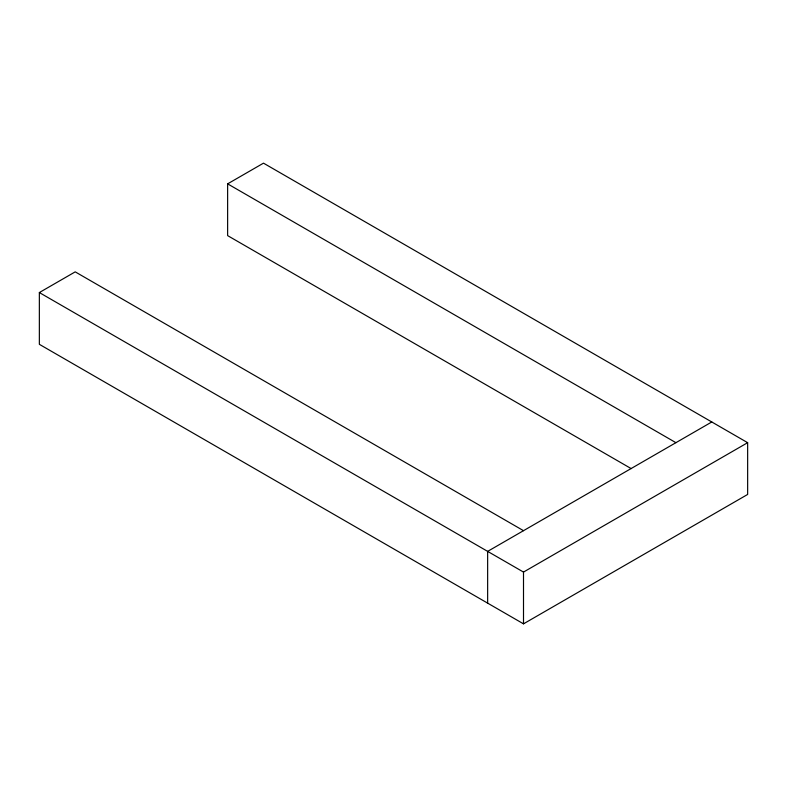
<?xml version="1.0" encoding="UTF-8"?>
<svg xmlns="http://www.w3.org/2000/svg" width="787" height="787" viewBox="0 0 787 787"><rect width="100%" height="100%" fill="white"/><g stroke="black" fill="none" stroke-linecap="round" stroke-linejoin="round"><path stroke-width="1.18" d="M631.204 468.619L227.63 235.618L227.63 183.853L263.497 163.155L747.65 442.678L747.65 494.443L523.503 623.845L39.35 344.322L39.35 292.557L75.218 271.859L523.503 530.674M711.782 421.97L487.645 551.382L487.645 603.147M39.35 292.557L523.503 572.08L747.65 442.678M227.63 183.853L675.925 442.678M523.503 572.08L523.503 623.845"/></g></svg>
